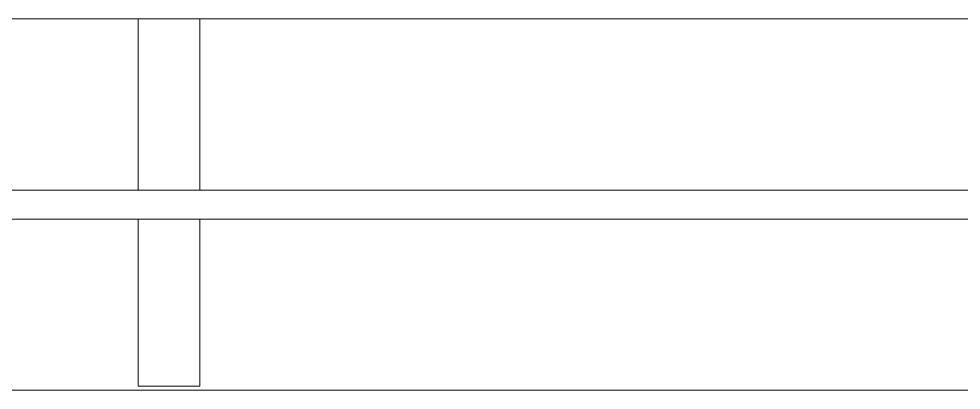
# Model space of a CAD drawing. Header units: inches. Extents: x 0.8 to 28.5, y 2.9 to 20.2.
# Drawn here: x 11.73 to 17.82, y 13.9 to 16.3 of the extents above; entities that cross this region are included whole.
import ezdxf

# ---------------------------------------------------------------- set-up
doc = ezdxf.new("R2010")
doc.units = ezdxf.units.IN
doc.header["$MEASUREMENT"] = 0

msp = doc.modelspace()

# ---------------------------------------------------------------- linework, layer by layer
at = {"color": 7, "linetype": 'Continuous', "lineweight": 15}
for p, q in [((3.0051, 16.301), (12.4994, 16.301)), ((12.8994, 16.301), (12.4994, 16.301)), ((12.4994, 16.301), (12.4994, 15.1947)), ((12.8994, 15.1947), (12.8994, 16.301)), ((12.8994, 16.301), (22.4051, 16.301)), ((3.0494, 15.1947), (22.3494, 15.1947)), ((3.0494, 15.0072), (22.3494, 15.0072)), ((12.4994, 15.0072), (12.4994, 13.926)), ((12.8994, 13.926), (12.8994, 15.0072)), ((2.9851, 13.901), (22.4251, 13.901)), ((2.9851, 13.901), (22.4251, 13.901)), ((12.4994, 13.926), (12.8994, 13.926))]:
    msp.add_line(p, q, dxfattribs=at)

doc.saveas('drawing.dxf')
